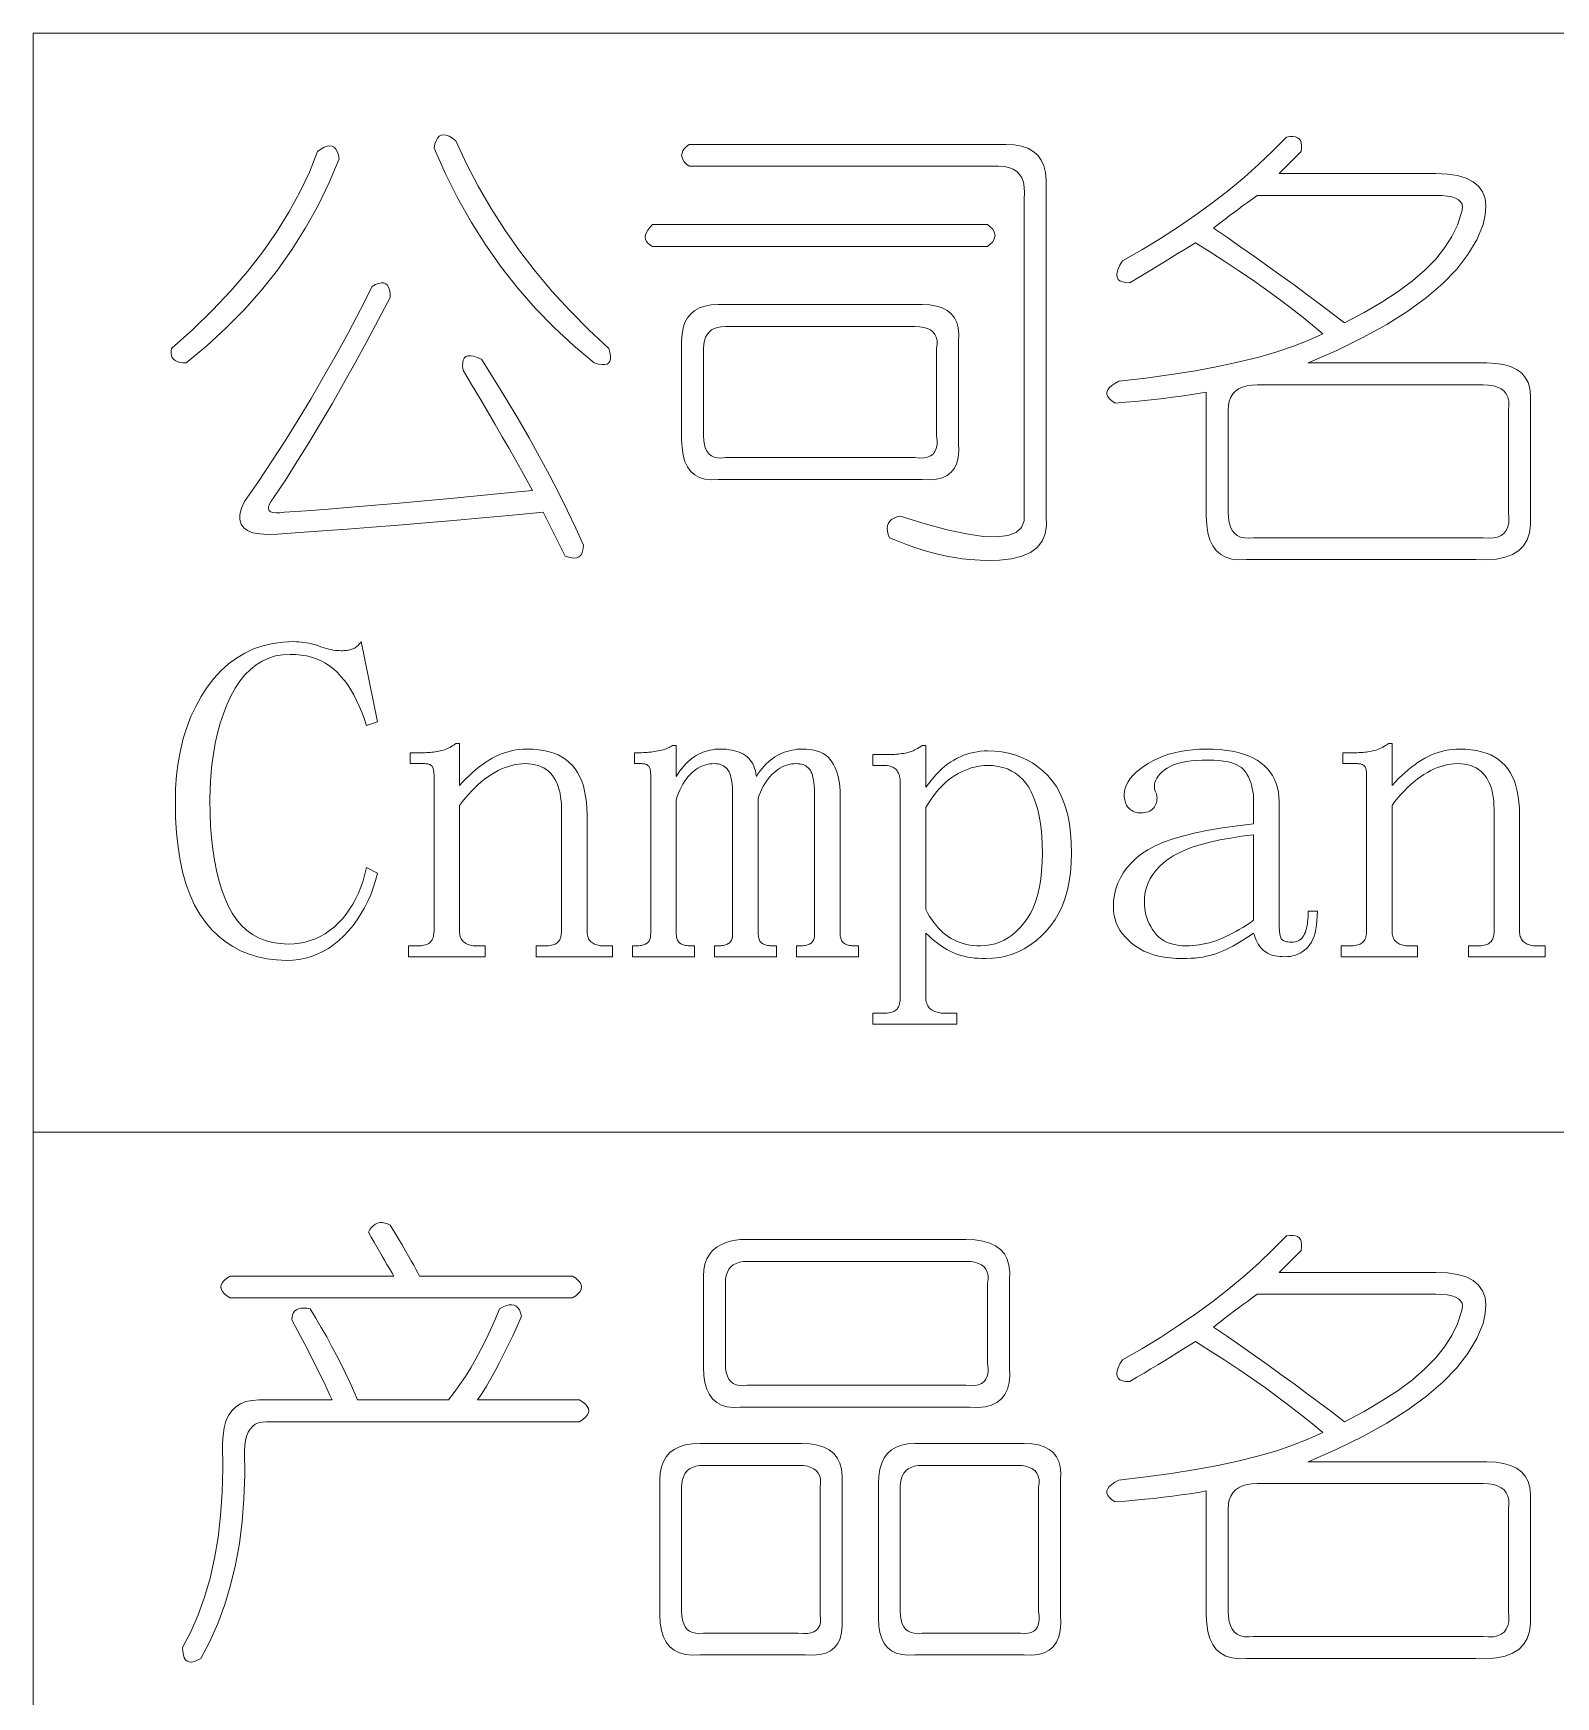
# Model space of a CAD drawing. Extents: x 1 to 297, y 1 to 210.
# Drawn here: x 196.87 to 208.81, y 15.84 to 28.88 of the extents above; entities that cross this region are included whole.
import ezdxf

# ---------------------------------------------------------------- set-up
doc = ezdxf.new("R2010")
doc.units = 0

msp = doc.modelspace()

# ---------------------------------------------------------------- linework, layer by layer
at = {"color": 7, "lineweight": 13}
for p, q in [((196.872, 28.882), (295.987, 28.882)), ((196.872, 28.882), (196.872, 2.515)), ((196.872, 20.264), (295.987, 20.264))]:
    msp.add_line(p, q, dxfattribs=at)
for points in [[(200.186, 28.039), (200.27, 27.858), (200.362, 27.682), (200.462, 27.509), (200.57, 27.34), (200.686, 27.175), (200.81, 27.014), (200.942, 26.857), (201.082, 26.704), (201.23, 26.556), (201.386, 26.411), (201.395, 26.379), (201.4, 26.351), (201.4, 26.328), (201.395, 26.31), (201.386, 26.296), (201.372, 26.287), (201.354, 26.283), (201.331, 26.283), (201.304, 26.287), (201.272, 26.296), (201.11, 26.432), (200.956, 26.574), (200.811, 26.724), (200.673, 26.882), (200.543, 27.046), (200.421, 27.219), (200.308, 27.398), (200.202, 27.586), (200.104, 27.78), (200.015, 27.982), (200.021, 28.014), (200.031, 28.039), (200.042, 28.059), (200.056, 28.074), (200.072, 28.082), (200.09, 28.085), (200.111, 28.082), (200.133, 28.074), (200.159, 28.059)], [(206.7, 28.068), (206.727, 28.072), (206.751, 28.072), (206.771, 28.07), (206.787, 28.063), (206.8, 28.054), (206.81, 28.04), (206.816, 28.024), (206.819, 28.004), (206.819, 27.98), (206.815, 27.954), (206.643, 27.782), (207.872, 27.782), (207.963, 27.778), (208.042, 27.766), (208.109, 27.746), (208.164, 27.718), (208.207, 27.682), (208.239, 27.638), (208.258, 27.586), (208.265, 27.526), (208.26, 27.458), (208.243, 27.382), (208.193, 27.263), (208.124, 27.147), (208.036, 27.032), (207.928, 26.92), (207.8, 26.811), (207.653, 26.703), (207.487, 26.598), (207.301, 26.495), (207.096, 26.395), (206.872, 26.296), (208.272, 26.296), (208.342, 26.293), (208.404, 26.284), (208.459, 26.268), (208.505, 26.246), (208.543, 26.218), (208.573, 26.183), (208.596, 26.142), (208.61, 26.095), (208.616, 26.042), (208.615, 25.982), (208.615, 25.096), (208.615, 25.026), (208.607, 24.964), (208.588, 24.91), (208.56, 24.863), (208.522, 24.825), (208.474, 24.795), (208.417, 24.772), (208.349, 24.758), (208.273, 24.752), (208.186, 24.754), (206.386, 24.754), (206.326, 24.752), (206.273, 24.758), (206.226, 24.772), (206.185, 24.795), (206.15, 24.825), (206.122, 24.863), (206.1, 24.91), (206.084, 24.964), (206.075, 25.026), (206.072, 25.096), (206.072, 26.068), (206.008, 26.057), (205.943, 26.046), (205.875, 26.036), (205.807, 26.027), (205.736, 26.018), (205.664, 26.01), (205.59, 26.002), (205.514, 25.995), (205.437, 25.988), (205.357, 25.982), (205.332, 25.999), (205.313, 26.016), (205.3, 26.034), (205.293, 26.051), (205.293, 26.068), (205.299, 26.085), (205.311, 26.102), (205.33, 26.119), (205.355, 26.136), (205.386, 26.154), (205.597, 26.178), (205.797, 26.205), (205.986, 26.235), (206.163, 26.268), (206.329, 26.304), (206.483, 26.342), (206.626, 26.384), (206.757, 26.428), (206.877, 26.475), (206.986, 26.525), (206.904, 26.594), (206.818, 26.663), (206.728, 26.733), (206.634, 26.804), (206.536, 26.875), (206.434, 26.947), (206.328, 27.019), (206.218, 27.092), (206.104, 27.165), (205.986, 27.239), (205.94, 27.21), (205.892, 27.181), (205.844, 27.151), (205.794, 27.12), (205.743, 27.089), (205.691, 27.058), (205.638, 27.025), (205.584, 26.992), (205.528, 26.959), (205.472, 26.925), (205.44, 26.927), (205.415, 26.932), (205.395, 26.94), (205.38, 26.952), (205.372, 26.968), (205.369, 26.987), (205.372, 27.009), (205.38, 27.035), (205.395, 27.064), (205.415, 27.096), (205.566, 27.183), (205.713, 27.272), (205.854, 27.364), (205.991, 27.458), (206.122, 27.554), (206.248, 27.652), (206.369, 27.752), (206.484, 27.855), (206.595, 27.96)], [(199.272, 27.896), (199.193, 27.711), (199.105, 27.531), (199.008, 27.356), (198.901, 27.188), (198.786, 27.025), (198.661, 26.868), (198.528, 26.716), (198.385, 26.571), (198.233, 26.431), (198.072, 26.296), (198.045, 26.298), (198.021, 26.301), (198.001, 26.307), (197.985, 26.315), (197.972, 26.325), (197.962, 26.338), (197.956, 26.352), (197.953, 26.37), (197.953, 26.389), (197.957, 26.411), (198.123, 26.56), (198.277, 26.71), (198.42, 26.862), (198.552, 27.014), (198.672, 27.168), (198.78, 27.323), (198.877, 27.479), (198.963, 27.636), (199.037, 27.794), (199.1, 27.954), (199.128, 27.974), (199.153, 27.988), (199.176, 27.996), (199.196, 27.999), (199.215, 27.996), (199.231, 27.988), (199.244, 27.974), (199.256, 27.954), (199.265, 27.928)], [(202.015, 28.011), (204.5, 28.011), (204.565, 28.007), (204.623, 27.997), (204.673, 27.98), (204.715, 27.956), (204.75, 27.925), (204.778, 27.887), (204.798, 27.843), (204.811, 27.791), (204.817, 27.733), (204.815, 27.668), (204.815, 25.096), (204.819, 25.021), (204.809, 24.955), (204.785, 24.898), (204.746, 24.85), (204.693, 24.811), (204.626, 24.781), (204.545, 24.76), (204.449, 24.749), (204.339, 24.747), (204.215, 24.754), (204.157, 24.76), (204.098, 24.77), (204.038, 24.781), (203.977, 24.795), (203.915, 24.811), (203.851, 24.829), (203.787, 24.85), (203.721, 24.872), (203.654, 24.898), (203.586, 24.925), (203.577, 24.952), (203.571, 24.978), (203.57, 25), (203.572, 25.021), (203.579, 25.039), (203.589, 25.055), (203.604, 25.069), (203.623, 25.08), (203.645, 25.09), (203.672, 25.096), (203.867, 25.035), (204.04, 24.988), (204.191, 24.955), (204.321, 24.936), (204.429, 24.932), (204.515, 24.942), (204.58, 24.966), (204.623, 25.005), (204.644, 25.058), (204.643, 25.125), (204.643, 27.582), (204.646, 27.631), (204.644, 27.675), (204.637, 27.713), (204.625, 27.747), (204.607, 27.775), (204.585, 27.798), (204.557, 27.816), (204.524, 27.829), (204.486, 27.837), (204.443, 27.839), (202.015, 27.839), (201.994, 27.856), (201.978, 27.874), (201.967, 27.891), (201.96, 27.908), (201.957, 27.925), (201.96, 27.942), (201.967, 27.959), (201.978, 27.976), (201.994, 27.994)], [(207.872, 27.611), (206.472, 27.611), (206.432, 27.582), (206.394, 27.555), (206.357, 27.528), (206.321, 27.501), (206.286, 27.475), (206.252, 27.45), (206.22, 27.425), (206.188, 27.4), (206.158, 27.377), (206.129, 27.354), (206.237, 27.279), (206.344, 27.205), (206.449, 27.131), (206.554, 27.056), (206.657, 26.982), (206.76, 26.908), (206.861, 26.834), (206.961, 26.759), (207.06, 26.685), (207.157, 26.611), (207.311, 26.691), (207.45, 26.773), (207.576, 26.856), (207.688, 26.94), (207.786, 27.025), (207.871, 27.111), (207.941, 27.199), (207.999, 27.287), (208.042, 27.377), (208.072, 27.468), (208.08, 27.495), (208.082, 27.519), (208.078, 27.541), (208.067, 27.559), (208.05, 27.575), (208.027, 27.588), (207.998, 27.598), (207.962, 27.605), (207.92, 27.609)], [(201.729, 27.382), (204.357, 27.382), (204.378, 27.365), (204.394, 27.348), (204.405, 27.331), (204.412, 27.314), (204.415, 27.296), (204.412, 27.279), (204.405, 27.262), (204.394, 27.245), (204.378, 27.228), (204.357, 27.211), (201.729, 27.211), (201.708, 27.223), (201.692, 27.236), (201.681, 27.25), (201.674, 27.266), (201.672, 27.282), (201.674, 27.3), (201.681, 27.319), (201.692, 27.339), (201.708, 27.36)], [(199.672, 26.811), (199.58, 26.636), (199.489, 26.464), (199.397, 26.297), (199.306, 26.134), (199.215, 25.975), (199.123, 25.82), (199.032, 25.669), (198.94, 25.522), (198.849, 25.378), (198.757, 25.239), (198.738, 25.212), (198.724, 25.189), (198.717, 25.169), (198.716, 25.152), (198.722, 25.139), (198.733, 25.13), (198.751, 25.123), (198.776, 25.12), (198.806, 25.121), (198.843, 25.125), (199.012, 25.137), (199.186, 25.15), (199.366, 25.164), (199.552, 25.18), (199.743, 25.196), (199.94, 25.214), (200.143, 25.233), (200.352, 25.253), (200.566, 25.274), (200.786, 25.296), (200.745, 25.373), (200.7, 25.453), (200.653, 25.537), (200.603, 25.626), (200.55, 25.718), (200.495, 25.814), (200.436, 25.914), (200.375, 26.019), (200.31, 26.127), (200.243, 26.239), (200.239, 26.271), (200.24, 26.298), (200.244, 26.319), (200.252, 26.335), (200.265, 26.346), (200.281, 26.352), (200.301, 26.353), (200.325, 26.349), (200.354, 26.34), (200.386, 26.325), (200.487, 26.166), (200.583, 26.011), (200.674, 25.858), (200.761, 25.708), (200.843, 25.561), (200.921, 25.416), (200.994, 25.275), (201.063, 25.136), (201.127, 25.001), (201.186, 24.868), (201.185, 24.841), (201.18, 24.819), (201.173, 24.8), (201.163, 24.786), (201.15, 24.775), (201.135, 24.768), (201.116, 24.766), (201.095, 24.767), (201.07, 24.773), (201.043, 24.782), (200.872, 25.125), (200.63, 25.103), (200.395, 25.082), (200.168, 25.062), (199.948, 25.043), (199.736, 25.025), (199.531, 25.008), (199.334, 24.993), (199.144, 24.979), (198.961, 24.966), (198.786, 24.954), (198.711, 24.951), (198.648, 24.955), (198.595, 24.965), (198.553, 24.981), (198.522, 25.004), (198.501, 25.032), (198.492, 25.068), (198.493, 25.109), (198.506, 25.157), (198.529, 25.211), (198.637, 25.366), (198.743, 25.525), (198.847, 25.686), (198.949, 25.851), (199.05, 26.018), (199.149, 26.188), (199.247, 26.361), (199.343, 26.536), (199.437, 26.715), (199.529, 26.896), (199.556, 26.911), (199.58, 26.92), (199.602, 26.925), (199.62, 26.924), (199.636, 26.918), (199.649, 26.907), (199.659, 26.89), (199.666, 26.869), (199.67, 26.842)], [(202.243, 26.754), (203.843, 26.754), (203.903, 26.751), (203.955, 26.742), (204.001, 26.728), (204.04, 26.708), (204.072, 26.682), (204.097, 26.651), (204.115, 26.614), (204.127, 26.571), (204.131, 26.522), (204.129, 26.468), (204.129, 25.668), (204.131, 25.608), (204.127, 25.556), (204.115, 25.51), (204.097, 25.471), (204.072, 25.439), (204.04, 25.414), (204.001, 25.396), (203.955, 25.384), (203.903, 25.38), (203.843, 25.382), (202.243, 25.382), (202.189, 25.38), (202.14, 25.386), (202.097, 25.398), (202.06, 25.419), (202.029, 25.446), (202.003, 25.482), (201.983, 25.524), (201.969, 25.574), (201.96, 25.632), (201.957, 25.696), (201.957, 26.468), (201.96, 26.522), (201.969, 26.571), (201.983, 26.614), (202.003, 26.651), (202.029, 26.682), (202.06, 26.708), (202.097, 26.728), (202.14, 26.742), (202.189, 26.751)], [(203.786, 26.582), (202.3, 26.582), (202.268, 26.58), (202.239, 26.575), (202.213, 26.567), (202.191, 26.555), (202.172, 26.539), (202.156, 26.52), (202.144, 26.498), (202.136, 26.472), (202.131, 26.443), (202.129, 26.411), (202.129, 25.725), (202.131, 25.687), (202.136, 25.654), (202.144, 25.626), (202.156, 25.602), (202.172, 25.582), (202.191, 25.567), (202.213, 25.557), (202.239, 25.551), (202.268, 25.55), (202.3, 25.554), (203.786, 25.554), (203.824, 25.55), (203.857, 25.551), (203.885, 25.557), (203.909, 25.567), (203.929, 25.582), (203.944, 25.602), (203.954, 25.626), (203.96, 25.654), (203.961, 25.687), (203.957, 25.725), (203.957, 26.411), (203.961, 26.443), (203.96, 26.472), (203.954, 26.498), (203.944, 26.52), (203.929, 26.539), (203.909, 26.555), (203.885, 26.567), (203.857, 26.575), (203.824, 26.58)], [(208.243, 26.125), (206.472, 26.125), (206.428, 26.123), (206.389, 26.117), (206.355, 26.107), (206.325, 26.093), (206.3, 26.075), (206.28, 26.053), (206.264, 26.027), (206.252, 25.997), (206.245, 25.963), (206.243, 25.925), (206.243, 25.125), (206.245, 25.082), (206.251, 25.044), (206.261, 25.011), (206.275, 24.983), (206.293, 24.961), (206.315, 24.943), (206.341, 24.931), (206.371, 24.924), (206.405, 24.922), (206.443, 24.925), (208.243, 24.925), (208.286, 24.922), (208.324, 24.924), (208.357, 24.931), (208.385, 24.943), (208.407, 24.961), (208.425, 24.983), (208.437, 25.011), (208.444, 25.044), (208.446, 25.082), (208.443, 25.125), (208.443, 25.925), (208.446, 25.963), (208.444, 25.997), (208.437, 26.027), (208.425, 26.053), (208.407, 26.075), (208.385, 26.093), (208.357, 26.107), (208.324, 26.117), (208.286, 26.123)], [(198.857, 21.611), (198.779, 21.614), (198.704, 21.623), (198.632, 21.638), (198.564, 21.659), (198.498, 21.686), (198.437, 21.719), (198.378, 21.758), (198.323, 21.803), (198.27, 21.854), (198.222, 21.911), (198.177, 21.974), (198.137, 22.044), (198.101, 22.122), (198.071, 22.206), (198.045, 22.296), (198.024, 22.394), (198.007, 22.499), (197.995, 22.61), (197.988, 22.728), (197.986, 22.854), (197.988, 22.96), (197.996, 23.063), (198.008, 23.163), (198.026, 23.258), (198.048, 23.35), (198.076, 23.438), (198.108, 23.523), (198.146, 23.603), (198.188, 23.68), (198.236, 23.754), (198.288, 23.821), (198.343, 23.882), (198.402, 23.936), (198.465, 23.982), (198.531, 24.021), (198.6, 24.054), (198.673, 24.079), (198.75, 24.096), (198.831, 24.107), (198.915, 24.111), (198.935, 24.11), (198.955, 24.109), (198.975, 24.107), (198.995, 24.105), (199.015, 24.102), (199.035, 24.098), (199.055, 24.093), (199.075, 24.088), (199.095, 24.082), (199.115, 24.075), (199.134, 24.068), (199.153, 24.062), (199.172, 24.057), (199.19, 24.052), (199.207, 24.048), (199.224, 24.045), (199.241, 24.042), (199.256, 24.041), (199.271, 24.04), (199.286, 24.039), (199.297, 24.039), (199.308, 24.04), (199.318, 24.041), (199.328, 24.042), (199.338, 24.043), (199.347, 24.044), (199.355, 24.046), (199.364, 24.048), (199.371, 24.051), (199.379, 24.054), (199.386, 24.057), (199.393, 24.06), (199.4, 24.065), (199.406, 24.07), (199.413, 24.075), (199.419, 24.081), (199.425, 24.088), (199.431, 24.095), (199.437, 24.102), (199.443, 24.111), (199.572, 23.482), (199.486, 23.454), (199.468, 23.507), (199.449, 23.557), (199.429, 23.605), (199.408, 23.65), (199.386, 23.693), (199.363, 23.733), (199.338, 23.771), (199.312, 23.806), (199.285, 23.838), (199.257, 23.868), (199.228, 23.895), (199.197, 23.919), (199.164, 23.941), (199.129, 23.959), (199.093, 23.975), (199.055, 23.988), (199.015, 23.998), (198.974, 24.005), (198.931, 24.009), (198.886, 24.011), (198.827, 24.007), (198.771, 23.998), (198.718, 23.981), (198.668, 23.958), (198.62, 23.929), (198.575, 23.892), (198.532, 23.85), (198.493, 23.8), (198.456, 23.745), (198.422, 23.682), (198.39, 23.615), (198.363, 23.544), (198.338, 23.471), (198.317, 23.394), (198.298, 23.314), (198.284, 23.231), (198.272, 23.145), (198.264, 23.056), (198.259, 22.963), (198.257, 22.868), (198.259, 22.764), (198.263, 22.666), (198.27, 22.571), (198.28, 22.482), (198.293, 22.396), (198.309, 22.316), (198.327, 22.24), (198.349, 22.168), (198.373, 22.102), (198.4, 22.039), (198.431, 21.982), (198.465, 21.931), (198.503, 21.886), (198.544, 21.847), (198.59, 21.814), (198.639, 21.787), (198.691, 21.766), (198.748, 21.751), (198.808, 21.742), (198.872, 21.739), (198.917, 21.741), (198.961, 21.746), (199.003, 21.754), (199.044, 21.766), (199.084, 21.78), (199.123, 21.798), (199.16, 21.82), (199.196, 21.844), (199.231, 21.872), (199.265, 21.904), (199.296, 21.937), (199.326, 21.974), (199.353, 22.012), (199.379, 22.052), (199.402, 22.095), (199.423, 22.139), (199.442, 22.186), (199.459, 22.235), (199.473, 22.286), (199.486, 22.339), (199.572, 22.296), (199.556, 22.237), (199.538, 22.181), (199.518, 22.126), (199.495, 22.074), (199.47, 22.023), (199.442, 21.975), (199.412, 21.929), (199.38, 21.885), (199.345, 21.843), (199.307, 21.804), (199.268, 21.767), (199.228, 21.734), (199.186, 21.705), (199.143, 21.68), (199.098, 21.659), (199.053, 21.642), (199.006, 21.628), (198.958, 21.618), (198.908, 21.613)], [(199.815, 21.639), (199.815, 21.725), (199.886, 21.725), (199.9, 21.725), (199.913, 21.726), (199.925, 21.728), (199.936, 21.73), (199.947, 21.732), (199.956, 21.735), (199.965, 21.739), (199.973, 21.743), (199.98, 21.748), (199.986, 21.754), (199.991, 21.76), (199.996, 21.766), (200.001, 21.773), (200.004, 21.781), (200.007, 21.789), (200.01, 21.798), (200.012, 21.808), (200.013, 21.818), (200.014, 21.828), (200.015, 21.839), (200.015, 23.068), (200.014, 23.076), (200.014, 23.084), (200.013, 23.092), (200.012, 23.099), (200.011, 23.105), (200.009, 23.112), (200.008, 23.117), (200.005, 23.123), (200.003, 23.128), (200, 23.132), (199.997, 23.136), (199.993, 23.14), (199.989, 23.143), (199.984, 23.146), (199.979, 23.148), (199.973, 23.15), (199.966, 23.152), (199.959, 23.153), (199.951, 23.153), (199.943, 23.154), (199.829, 23.154), (199.829, 23.239), (199.929, 23.239), (199.943, 23.239), (199.957, 23.24), (199.971, 23.241), (199.985, 23.242), (199.998, 23.243), (200.012, 23.244), (200.025, 23.246), (200.039, 23.248), (200.052, 23.251), (200.065, 23.254), (200.077, 23.257), (200.09, 23.26), (200.102, 23.265), (200.115, 23.27), (200.127, 23.275), (200.139, 23.281), (200.151, 23.288), (200.163, 23.295), (200.174, 23.302), (200.186, 23.311), (200.215, 23.311), (200.215, 22.982), (200.24, 23.01), (200.266, 23.036), (200.292, 23.061), (200.317, 23.085), (200.343, 23.107), (200.369, 23.128), (200.395, 23.147), (200.42, 23.165), (200.446, 23.181), (200.472, 23.196), (200.498, 23.21), (200.524, 23.222), (200.55, 23.233), (200.577, 23.242), (200.604, 23.25), (200.631, 23.256), (200.659, 23.261), (200.687, 23.265), (200.715, 23.267), (200.743, 23.268), (200.79, 23.267), (200.835, 23.263), (200.877, 23.256), (200.917, 23.247), (200.954, 23.236), (200.988, 23.222), (201.02, 23.205), (201.049, 23.186), (201.076, 23.164), (201.1, 23.139), (201.122, 23.112), (201.141, 23.083), (201.159, 23.051), (201.173, 23.016), (201.186, 22.979), (201.196, 22.939), (201.204, 22.896), (201.21, 22.851), (201.213, 22.804), (201.215, 22.754), (201.215, 21.839), (201.215, 21.828), (201.216, 21.818), (201.218, 21.808), (201.22, 21.798), (201.223, 21.789), (201.227, 21.781), (201.232, 21.773), (201.237, 21.766), (201.243, 21.76), (201.25, 21.754), (201.258, 21.748), (201.265, 21.743), (201.274, 21.739), (201.282, 21.735), (201.291, 21.732), (201.301, 21.73), (201.311, 21.728), (201.321, 21.726), (201.332, 21.725), (201.343, 21.725), (201.415, 21.725), (201.415, 21.639), (200.815, 21.639), (200.815, 21.725), (200.886, 21.725), (200.9, 21.725), (200.913, 21.726), (200.925, 21.728), (200.936, 21.73), (200.947, 21.732), (200.956, 21.735), (200.965, 21.739), (200.973, 21.743), (200.98, 21.748), (200.986, 21.754), (200.991, 21.76), (200.996, 21.766), (201.001, 21.773), (201.004, 21.781), (201.007, 21.789), (201.01, 21.798), (201.012, 21.808), (201.013, 21.818), (201.014, 21.828), (201.015, 21.839), (201.015, 22.796), (201.014, 22.83), (201.012, 22.862), (201.008, 22.892), (201.003, 22.921), (200.997, 22.948), (200.989, 22.974), (200.98, 22.998), (200.969, 23.02), (200.957, 23.041), (200.943, 23.061), (200.928, 23.078), (200.912, 23.094), (200.894, 23.108), (200.875, 23.12), (200.854, 23.13), (200.832, 23.139), (200.808, 23.145), (200.783, 23.15), (200.757, 23.153), (200.729, 23.154), (200.703, 23.153), (200.677, 23.15), (200.651, 23.146), (200.625, 23.14), (200.598, 23.132), (200.572, 23.123), (200.545, 23.112), (200.519, 23.099), (200.492, 23.084), (200.465, 23.068), (200.438, 23.05), (200.411, 23.031), (200.385, 23.01), (200.359, 22.988), (200.334, 22.964), (200.309, 22.939), (200.285, 22.913), (200.261, 22.885), (200.238, 22.856), (200.215, 22.825), (200.215, 21.839), (200.215, 21.828), (200.216, 21.818), (200.218, 21.808), (200.22, 21.798), (200.223, 21.789), (200.227, 21.781), (200.232, 21.773), (200.237, 21.766), (200.243, 21.76), (200.25, 21.754), (200.258, 21.748), (200.265, 21.743), (200.274, 21.739), (200.282, 21.735), (200.291, 21.732), (200.301, 21.73), (200.311, 21.728), (200.321, 21.726), (200.332, 21.725), (200.343, 21.725), (200.415, 21.725), (200.415, 21.639)], [(201.629, 23.239), (201.643, 23.239), (201.657, 23.24), (201.672, 23.241), (201.686, 23.242), (201.7, 23.243), (201.715, 23.244), (201.729, 23.246), (201.743, 23.248), (201.757, 23.251), (201.772, 23.254), (201.786, 23.257), (201.799, 23.26), (201.812, 23.263), (201.824, 23.267), (201.836, 23.271), (201.847, 23.276), (201.858, 23.281), (201.868, 23.286), (201.877, 23.291), (201.886, 23.296), (201.915, 23.296), (201.915, 23.054), (201.929, 23.076), (201.944, 23.097), (201.959, 23.116), (201.974, 23.135), (201.99, 23.152), (202.005, 23.168), (202.022, 23.182), (202.038, 23.195), (202.055, 23.207), (202.072, 23.218), (202.089, 23.227), (202.107, 23.236), (202.124, 23.243), (202.143, 23.25), (202.161, 23.255), (202.18, 23.26), (202.199, 23.263), (202.218, 23.266), (202.238, 23.267), (202.257, 23.268), (202.283, 23.267), (202.307, 23.266), (202.329, 23.263), (202.351, 23.26), (202.372, 23.255), (202.391, 23.25), (202.409, 23.243), (202.427, 23.236), (202.443, 23.227), (202.457, 23.218), (202.471, 23.207), (202.484, 23.195), (202.495, 23.182), (202.505, 23.168), (202.515, 23.152), (202.523, 23.135), (202.529, 23.116), (202.535, 23.097), (202.54, 23.076), (202.543, 23.054), (202.558, 23.076), (202.573, 23.097), (202.588, 23.116), (202.604, 23.135), (202.62, 23.152), (202.637, 23.168), (202.654, 23.182), (202.671, 23.195), (202.689, 23.207), (202.707, 23.218), (202.726, 23.227), (202.745, 23.236), (202.764, 23.243), (202.783, 23.25), (202.802, 23.255), (202.821, 23.26), (202.841, 23.263), (202.861, 23.266), (202.88, 23.267), (202.9, 23.268), (202.933, 23.267), (202.965, 23.264), (202.993, 23.259), (203.02, 23.252), (203.045, 23.243), (203.067, 23.232), (203.088, 23.219), (203.106, 23.204), (203.122, 23.187), (203.136, 23.168), (203.148, 23.147), (203.159, 23.126), (203.169, 23.103), (203.177, 23.079), (203.184, 23.054), (203.19, 23.027), (203.194, 23), (203.198, 22.971), (203.2, 22.942), (203.2, 22.911), (203.2, 21.825), (203.201, 21.814), (203.201, 21.804), (203.203, 21.794), (203.205, 21.785), (203.207, 21.777), (203.211, 21.769), (203.214, 21.762), (203.219, 21.756), (203.223, 21.751), (203.229, 21.746), (203.235, 21.742), (203.241, 21.739), (203.249, 21.735), (203.256, 21.733), (203.265, 21.73), (203.273, 21.728), (203.283, 21.727), (203.293, 21.726), (203.303, 21.725), (203.315, 21.725), (203.343, 21.725), (203.343, 21.639), (202.857, 21.639), (202.857, 21.725), (202.886, 21.725), (202.897, 21.725), (202.908, 21.726), (202.918, 21.727), (202.927, 21.728), (202.936, 21.73), (202.944, 21.733), (202.952, 21.735), (202.959, 21.739), (202.966, 21.742), (202.972, 21.746), (202.977, 21.751), (202.982, 21.756), (202.986, 21.762), (202.99, 21.769), (202.993, 21.777), (202.996, 21.785), (202.998, 21.794), (202.999, 21.804), (203, 21.814), (203, 21.825), (203, 22.896), (203, 22.927), (202.999, 22.955), (202.997, 22.981), (202.995, 23.005), (202.991, 23.027), (202.987, 23.046), (202.983, 23.064), (202.977, 23.079), (202.971, 23.092), (202.965, 23.104), (202.957, 23.113), (202.949, 23.122), (202.94, 23.129), (202.93, 23.136), (202.92, 23.141), (202.909, 23.146), (202.897, 23.149), (202.885, 23.152), (202.871, 23.153), (202.857, 23.154), (202.838, 23.153), (202.818, 23.151), (202.799, 23.147), (202.781, 23.142), (202.763, 23.136), (202.745, 23.128), (202.728, 23.119), (202.711, 23.108), (202.695, 23.096), (202.679, 23.082), (202.663, 23.067), (202.649, 23.051), (202.635, 23.034), (202.622, 23.016), (202.609, 22.996), (202.597, 22.976), (202.586, 22.954), (202.576, 22.931), (202.566, 22.907), (202.557, 22.882), (202.557, 21.825), (202.558, 21.814), (202.559, 21.804), (202.56, 21.794), (202.562, 21.785), (202.565, 21.777), (202.568, 21.769), (202.571, 21.762), (202.576, 21.756), (202.581, 21.751), (202.586, 21.746), (202.592, 21.742), (202.599, 21.739), (202.606, 21.735), (202.613, 21.733), (202.622, 21.73), (202.631, 21.728), (202.64, 21.727), (202.65, 21.726), (202.661, 21.725), (202.672, 21.725), (202.7, 21.725), (202.7, 21.639), (202.215, 21.639), (202.215, 21.725), (202.243, 21.725), (202.254, 21.725), (202.265, 21.726), (202.275, 21.727), (202.284, 21.728), (202.293, 21.73), (202.301, 21.733), (202.309, 21.735), (202.316, 21.739), (202.323, 21.742), (202.329, 21.746), (202.334, 21.751), (202.339, 21.756), (202.343, 21.762), (202.347, 21.769), (202.35, 21.777), (202.353, 21.785), (202.355, 21.794), (202.356, 21.804), (202.357, 21.814), (202.357, 21.825), (202.357, 22.896), (202.357, 22.921), (202.356, 22.945), (202.355, 22.968), (202.353, 22.989), (202.35, 23.009), (202.347, 23.028), (202.343, 23.045), (202.339, 23.061), (202.334, 23.076), (202.329, 23.089), (202.323, 23.101), (202.315, 23.112), (202.307, 23.122), (202.297, 23.13), (202.286, 23.137), (202.274, 23.143), (202.261, 23.148), (202.247, 23.151), (202.231, 23.153), (202.215, 23.154), (202.195, 23.153), (202.175, 23.151), (202.156, 23.147), (202.138, 23.142), (202.12, 23.136), (202.102, 23.128), (202.085, 23.119), (202.068, 23.108), (202.052, 23.096), (202.036, 23.082), (202.021, 23.067), (202.006, 23.051), (201.992, 23.033), (201.979, 23.014), (201.966, 22.993), (201.955, 22.971), (201.943, 22.947), (201.933, 22.922), (201.923, 22.896), (201.915, 22.868), (201.915, 21.825), (201.915, 21.814), (201.916, 21.804), (201.917, 21.794), (201.919, 21.785), (201.922, 21.777), (201.925, 21.769), (201.929, 21.762), (201.933, 21.756), (201.938, 21.751), (201.943, 21.746), (201.949, 21.742), (201.956, 21.739), (201.963, 21.735), (201.971, 21.733), (201.979, 21.73), (201.988, 21.728), (201.997, 21.727), (202.007, 21.726), (202.018, 21.725), (202.029, 21.725), (202.057, 21.725), (202.057, 21.639), (201.572, 21.639), (201.572, 21.725), (201.6, 21.725), (201.611, 21.725), (201.622, 21.726), (201.632, 21.727), (201.641, 21.728), (201.65, 21.73), (201.659, 21.733), (201.666, 21.735), (201.673, 21.739), (201.68, 21.742), (201.686, 21.746), (201.691, 21.751), (201.696, 21.756), (201.701, 21.762), (201.704, 21.769), (201.707, 21.777), (201.71, 21.785), (201.712, 21.794), (201.713, 21.804), (201.714, 21.814), (201.715, 21.825), (201.715, 23.068), (201.714, 23.076), (201.714, 23.084), (201.713, 23.092), (201.712, 23.099), (201.711, 23.105), (201.709, 23.112), (201.708, 23.117), (201.705, 23.123), (201.703, 23.128), (201.7, 23.132), (201.697, 23.136), (201.693, 23.14), (201.689, 23.143), (201.684, 23.146), (201.679, 23.148), (201.673, 23.15), (201.666, 23.152), (201.659, 23.153), (201.651, 23.153), (201.643, 23.154), (201.586, 23.154), (201.586, 23.239)], [(204.015, 21.196), (204.115, 21.196), (204.115, 21.111), (203.457, 21.111), (203.457, 21.196), (203.543, 21.196), (203.557, 21.197), (203.57, 21.198), (203.582, 21.199), (203.593, 21.201), (203.604, 21.204), (203.613, 21.207), (203.622, 21.21), (203.63, 21.215), (203.637, 21.22), (203.643, 21.225), (203.649, 21.231), (203.653, 21.238), (203.658, 21.246), (203.661, 21.255), (203.665, 21.264), (203.667, 21.275), (203.669, 21.286), (203.671, 21.298), (203.671, 21.311), (203.672, 21.325), (203.672, 23.011), (203.671, 23.022), (203.671, 23.033), (203.669, 23.043), (203.667, 23.053), (203.665, 23.062), (203.661, 23.072), (203.658, 23.08), (203.653, 23.088), (203.649, 23.096), (203.643, 23.104), (203.637, 23.11), (203.63, 23.116), (203.622, 23.122), (203.613, 23.126), (203.604, 23.13), (203.593, 23.134), (203.582, 23.136), (203.57, 23.138), (203.557, 23.139), (203.543, 23.139), (203.457, 23.139), (203.457, 23.225), (203.586, 23.225), (203.6, 23.225), (203.614, 23.226), (203.628, 23.226), (203.642, 23.227), (203.656, 23.229), (203.669, 23.23), (203.682, 23.232), (203.696, 23.234), (203.709, 23.237), (203.722, 23.239), (203.734, 23.242), (203.747, 23.246), (203.76, 23.25), (203.772, 23.255), (203.784, 23.261), (203.796, 23.267), (203.808, 23.273), (203.82, 23.28), (203.832, 23.288), (203.843, 23.296), (203.872, 23.296), (203.872, 22.968), (203.892, 22.996), (203.913, 23.022), (203.934, 23.047), (203.955, 23.071), (203.977, 23.093), (203.999, 23.114), (204.022, 23.133), (204.045, 23.151), (204.069, 23.167), (204.093, 23.182), (204.118, 23.196), (204.143, 23.208), (204.168, 23.219), (204.194, 23.228), (204.22, 23.236), (204.247, 23.242), (204.274, 23.247), (204.301, 23.251), (204.329, 23.253), (204.357, 23.254), (204.414, 23.252), (204.468, 23.246), (204.52, 23.236), (204.57, 23.223), (204.618, 23.205), (204.664, 23.184), (204.708, 23.159), (204.751, 23.13), (204.791, 23.097), (204.829, 23.061), (204.864, 23.02), (204.896, 22.975), (204.924, 22.925), (204.948, 22.871), (204.968, 22.812), (204.985, 22.75), (204.998, 22.682), (205.007, 22.61), (205.013, 22.534), (205.015, 22.454), (205.013, 22.375), (205.007, 22.301), (204.997, 22.23), (204.983, 22.163), (204.965, 22.1), (204.943, 22.04), (204.917, 21.985), (204.887, 21.932), (204.853, 21.884), (204.815, 21.839), (204.774, 21.799), (204.732, 21.762), (204.688, 21.73), (204.643, 21.702), (204.597, 21.679), (204.549, 21.659), (204.5, 21.644), (204.449, 21.634), (204.397, 21.627), (204.343, 21.625), (204.312, 21.625), (204.282, 21.627), (204.253, 21.629), (204.225, 21.633), (204.198, 21.637), (204.173, 21.643), (204.148, 21.649), (204.124, 21.657), (204.101, 21.665), (204.079, 21.675), (204.057, 21.685), (204.036, 21.697), (204.015, 21.709), (203.994, 21.723), (203.973, 21.737), (203.953, 21.753), (203.932, 21.769), (203.912, 21.787), (203.892, 21.805), (203.872, 21.825), (203.872, 21.325), (203.872, 21.311), (203.873, 21.298), (203.876, 21.286), (203.879, 21.275), (203.882, 21.264), (203.887, 21.255), (203.893, 21.246), (203.899, 21.238), (203.906, 21.231), (203.915, 21.225), (203.923, 21.22), (203.932, 21.215), (203.942, 21.21), (203.951, 21.207), (203.961, 21.204), (203.971, 21.201), (203.982, 21.199), (203.992, 21.198), (204.003, 21.197)], [(205.886, 21.625), (205.836, 21.626), (205.788, 21.63), (205.742, 21.636), (205.699, 21.644), (205.657, 21.655), (205.619, 21.669), (205.582, 21.684), (205.548, 21.703), (205.516, 21.723), (205.486, 21.746), (205.459, 21.771), (205.435, 21.796), (205.413, 21.822), (205.395, 21.849), (205.379, 21.877), (205.366, 21.905), (205.356, 21.934), (205.349, 21.964), (205.345, 21.994), (205.343, 22.025), (205.345, 22.075), (205.352, 22.124), (205.363, 22.171), (205.379, 22.216), (205.398, 22.259), (205.423, 22.3), (205.452, 22.339), (205.485, 22.377), (205.522, 22.413), (205.565, 22.446), (205.613, 22.478), (205.671, 22.508), (205.737, 22.537), (205.811, 22.563), (205.895, 22.587), (205.987, 22.61), (206.088, 22.631), (206.198, 22.65), (206.316, 22.667), (206.443, 22.682), (206.443, 22.854), (206.442, 22.882), (206.441, 22.909), (206.437, 22.935), (206.433, 22.96), (206.427, 22.984), (206.42, 23.007), (206.412, 23.029), (206.402, 23.05), (206.391, 23.07), (206.379, 23.089), (206.364, 23.107), (206.347, 23.123), (206.325, 23.137), (206.301, 23.149), (206.273, 23.159), (206.243, 23.167), (206.208, 23.174), (206.171, 23.178), (206.13, 23.181), (206.086, 23.182), (206.039, 23.181), (205.995, 23.179), (205.953, 23.175), (205.915, 23.17), (205.879, 23.162), (205.846, 23.154), (205.816, 23.144), (205.789, 23.132), (205.765, 23.118), (205.743, 23.104), (205.724, 23.088), (205.708, 23.072), (205.695, 23.056), (205.684, 23.04), (205.675, 23.023), (205.669, 23.007), (205.666, 22.99), (205.665, 22.973), (205.667, 22.956), (205.672, 22.939), (205.677, 22.928), (205.681, 22.916), (205.684, 22.905), (205.685, 22.894), (205.686, 22.882), (205.685, 22.871), (205.684, 22.859), (205.681, 22.848), (205.677, 22.836), (205.672, 22.825), (205.665, 22.814), (205.658, 22.804), (205.649, 22.796), (205.64, 22.788), (205.629, 22.782), (205.617, 22.777), (205.604, 22.773), (205.589, 22.77), (205.574, 22.768), (205.557, 22.768), (205.546, 22.768), (205.535, 22.769), (205.525, 22.771), (205.515, 22.774), (205.506, 22.777), (205.497, 22.781), (205.488, 22.785), (205.48, 22.791), (205.472, 22.797), (205.465, 22.804), (205.458, 22.811), (205.452, 22.819), (205.446, 22.828), (205.442, 22.838), (205.438, 22.848), (205.435, 22.859), (205.432, 22.871), (205.43, 22.884), (205.429, 22.897), (205.429, 22.911), (205.431, 22.936), (205.436, 22.962), (205.446, 22.987), (205.459, 23.011), (205.475, 23.036), (205.496, 23.06), (205.52, 23.084), (205.548, 23.107), (205.579, 23.131), (205.615, 23.154), (205.653, 23.175), (205.692, 23.195), (205.734, 23.212), (205.777, 23.227), (205.822, 23.239), (205.868, 23.25), (205.917, 23.258), (205.967, 23.263), (206.018, 23.267), (206.072, 23.268), (206.127, 23.267), (206.18, 23.264), (206.23, 23.258), (206.277, 23.251), (206.322, 23.241), (206.363, 23.229), (206.402, 23.215), (206.437, 23.199), (206.47, 23.181), (206.5, 23.161), (206.527, 23.138), (206.552, 23.114), (206.573, 23.088), (206.592, 23.06), (206.607, 23.03), (206.62, 22.999), (206.63, 22.965), (206.637, 22.93), (206.642, 22.893), (206.643, 22.854), (206.643, 21.911), (206.643, 21.889), (206.644, 21.869), (206.645, 21.85), (206.647, 21.834), (206.648, 21.82), (206.651, 21.807), (206.654, 21.796), (206.657, 21.787), (206.66, 21.78), (206.665, 21.775), (206.669, 21.771), (206.675, 21.767), (206.681, 21.764), (206.687, 21.761), (206.695, 21.759), (206.703, 21.757), (206.712, 21.755), (206.722, 21.754), (206.732, 21.754), (206.743, 21.754), (206.757, 21.754), (206.77, 21.756), (206.782, 21.759), (206.793, 21.764), (206.804, 21.77), (206.813, 21.777), (206.822, 21.785), (206.83, 21.795), (206.837, 21.806), (206.843, 21.818), (206.849, 21.831), (206.853, 21.846), (206.858, 21.861), (206.861, 21.877), (206.865, 21.895), (206.867, 21.913), (206.869, 21.932), (206.871, 21.953), (206.871, 21.974), (206.872, 21.996), (206.943, 21.996), (206.942, 21.958), (206.94, 21.921), (206.937, 21.887), (206.932, 21.856), (206.925, 21.827), (206.917, 21.8), (206.908, 21.776), (206.897, 21.754), (206.885, 21.735), (206.872, 21.718), (206.857, 21.703), (206.841, 21.69), (206.825, 21.678), (206.808, 21.668), (206.79, 21.659), (206.771, 21.652), (206.751, 21.646), (206.73, 21.642), (206.708, 21.64), (206.686, 21.639), (206.666, 21.64), (206.648, 21.641), (206.63, 21.643), (206.613, 21.646), (206.597, 21.65), (206.581, 21.655), (206.567, 21.66), (206.553, 21.667), (206.541, 21.674), (206.529, 21.682), (206.518, 21.691), (206.507, 21.702), (206.497, 21.713), (206.488, 21.726), (206.479, 21.739), (206.471, 21.754), (206.463, 21.77), (206.456, 21.787), (206.449, 21.806), (206.443, 21.825), (206.415, 21.805), (206.387, 21.787), (206.359, 21.769), (206.332, 21.753), (206.306, 21.737), (206.279, 21.723), (206.254, 21.709), (206.228, 21.697), (206.203, 21.685), (206.179, 21.675), (206.154, 21.665), (206.128, 21.657), (206.101, 21.649), (206.074, 21.643), (206.045, 21.637), (206.015, 21.633), (205.984, 21.629), (205.953, 21.627), (205.92, 21.625)], [(207.129, 21.639), (207.129, 21.725), (207.2, 21.725), (207.214, 21.725), (207.227, 21.726), (207.239, 21.728), (207.251, 21.73), (207.261, 21.732), (207.271, 21.735), (207.279, 21.739), (207.287, 21.743), (207.294, 21.748), (207.3, 21.754), (207.306, 21.76), (207.311, 21.766), (207.315, 21.773), (207.319, 21.781), (207.322, 21.789), (207.324, 21.798), (207.326, 21.808), (207.328, 21.818), (207.329, 21.828), (207.329, 21.839), (207.329, 23.068), (207.329, 23.076), (207.328, 23.084), (207.328, 23.092), (207.327, 23.099), (207.325, 23.105), (207.324, 23.112), (207.322, 23.117), (207.32, 23.123), (207.317, 23.128), (207.315, 23.132), (207.311, 23.136), (207.308, 23.14), (207.303, 23.143), (207.299, 23.146), (207.293, 23.148), (207.287, 23.15), (207.281, 23.152), (207.273, 23.153), (207.266, 23.153), (207.257, 23.154), (207.143, 23.154), (207.143, 23.239), (207.243, 23.239), (207.257, 23.239), (207.271, 23.24), (207.285, 23.241), (207.299, 23.242), (207.313, 23.243), (207.326, 23.244), (207.34, 23.246), (207.353, 23.248), (207.366, 23.251), (207.379, 23.254), (207.392, 23.257), (207.404, 23.26), (207.417, 23.265), (207.429, 23.27), (207.441, 23.275), (207.453, 23.281), (207.465, 23.288), (207.477, 23.295), (207.489, 23.302), (207.5, 23.311), (207.529, 23.311), (207.529, 22.982), (207.555, 23.01), (207.58, 23.036), (207.606, 23.061), (207.632, 23.085), (207.657, 23.107), (207.683, 23.128), (207.709, 23.147), (207.735, 23.165), (207.76, 23.181), (207.786, 23.196), (207.812, 23.21), (207.838, 23.222), (207.864, 23.233), (207.891, 23.242), (207.918, 23.25), (207.945, 23.256), (207.973, 23.261), (208.001, 23.265), (208.029, 23.267), (208.057, 23.268), (208.105, 23.267), (208.149, 23.263), (208.192, 23.256), (208.231, 23.247), (208.268, 23.236), (208.303, 23.222), (208.334, 23.205), (208.364, 23.186), (208.39, 23.164), (208.415, 23.139), (208.436, 23.112), (208.456, 23.083), (208.473, 23.051), (208.488, 23.016), (208.5, 22.979), (208.511, 22.939), (208.519, 22.896), (208.524, 22.851), (208.528, 22.804), (208.529, 22.754), (208.529, 21.839), (208.529, 21.828), (208.53, 21.818), (208.532, 21.808), (208.535, 21.798), (208.538, 21.789), (208.542, 21.781), (208.546, 21.773), (208.552, 21.766), (208.558, 21.76), (208.565, 21.754), (208.572, 21.748), (208.58, 21.743), (208.588, 21.739), (208.597, 21.735), (208.606, 21.732), (208.615, 21.73), (208.625, 21.728), (208.635, 21.726), (208.646, 21.725), (208.657, 21.725), (208.729, 21.725), (208.729, 21.639), (208.129, 21.639), (208.129, 21.725), (208.2, 21.725), (208.214, 21.725), (208.227, 21.726), (208.239, 21.728), (208.251, 21.73), (208.261, 21.732), (208.271, 21.735), (208.279, 21.739), (208.287, 21.743), (208.294, 21.748), (208.3, 21.754), (208.306, 21.76), (208.311, 21.766), (208.315, 21.773), (208.319, 21.781), (208.322, 21.789), (208.324, 21.798), (208.326, 21.808), (208.328, 21.818), (208.329, 21.828), (208.329, 21.839), (208.329, 22.796), (208.328, 22.83), (208.326, 22.862), (208.322, 22.892), (208.317, 22.921), (208.311, 22.948), (208.303, 22.974), (208.294, 22.998), (208.283, 23.02), (208.271, 23.041), (208.257, 23.061), (208.242, 23.078), (208.226, 23.094), (208.208, 23.108), (208.189, 23.12), (208.168, 23.13), (208.146, 23.139), (208.122, 23.145), (208.097, 23.15), (208.071, 23.153), (208.043, 23.154), (208.017, 23.153), (207.991, 23.15), (207.965, 23.146), (207.939, 23.14), (207.913, 23.132), (207.886, 23.123), (207.86, 23.112), (207.833, 23.099), (207.806, 23.084), (207.779, 23.068), (207.752, 23.05), (207.725, 23.031), (207.699, 23.01), (207.674, 22.988), (207.648, 22.964), (207.624, 22.939), (207.599, 22.913), (207.575, 22.885), (207.552, 22.856), (207.529, 22.825), (207.529, 21.839), (207.529, 21.828), (207.53, 21.818), (207.532, 21.808), (207.535, 21.798), (207.538, 21.789), (207.542, 21.781), (207.546, 21.773), (207.552, 21.766), (207.558, 21.76), (207.565, 21.754), (207.572, 21.748), (207.58, 21.743), (207.588, 21.739), (207.597, 21.735), (207.606, 21.732), (207.615, 21.73), (207.625, 21.728), (207.635, 21.726), (207.646, 21.725), (207.657, 21.725), (207.729, 21.725), (207.729, 21.639)], [(203.872, 22.011), (203.886, 21.983), (203.902, 21.956), (203.918, 21.931), (203.935, 21.908), (203.952, 21.886), (203.97, 21.865), (203.989, 21.846), (204.009, 21.828), (204.029, 21.811), (204.05, 21.796), (204.072, 21.783), (204.095, 21.771), (204.118, 21.76), (204.142, 21.751), (204.166, 21.743), (204.192, 21.736), (204.218, 21.731), (204.245, 21.728), (204.272, 21.726), (204.3, 21.725), (204.34, 21.727), (204.378, 21.732), (204.415, 21.741), (204.451, 21.754), (204.486, 21.77), (204.52, 21.789), (204.552, 21.812), (204.584, 21.839), (204.614, 21.87), (204.643, 21.904), (204.67, 21.941), (204.695, 21.983), (204.716, 22.028), (204.735, 22.077), (204.75, 22.13), (204.763, 22.187), (204.773, 22.248), (204.78, 22.313), (204.785, 22.381), (204.786, 22.454), (204.785, 22.52), (204.782, 22.584), (204.776, 22.644), (204.769, 22.7), (204.759, 22.754), (204.747, 22.803), (204.733, 22.85), (204.717, 22.892), (204.699, 22.932), (204.679, 22.968), (204.656, 23), (204.632, 23.03), (204.605, 23.055), (204.576, 23.078), (204.545, 23.096), (204.512, 23.112), (204.476, 23.124), (204.439, 23.132), (204.399, 23.138), (204.357, 23.139), (204.332, 23.138), (204.306, 23.136), (204.28, 23.132), (204.255, 23.127), (204.229, 23.12), (204.203, 23.111), (204.177, 23.101), (204.152, 23.089), (204.126, 23.076), (204.1, 23.061), (204.075, 23.044), (204.05, 23.026), (204.026, 23.005), (204.002, 22.983), (203.979, 22.959), (203.956, 22.933), (203.934, 22.905), (203.913, 22.876), (203.892, 22.844), (203.872, 22.811)], [(205.586, 22.068), (205.587, 22.042), (205.589, 22.017), (205.593, 21.993), (205.599, 21.968), (205.606, 21.945), (205.614, 21.921), (205.624, 21.898), (205.636, 21.876), (205.65, 21.854), (205.665, 21.832), (205.681, 21.812), (205.7, 21.794), (205.72, 21.777), (205.742, 21.764), (205.766, 21.752), (205.792, 21.742), (205.82, 21.735), (205.85, 21.729), (205.881, 21.726), (205.915, 21.725), (205.94, 21.725), (205.966, 21.727), (205.992, 21.729), (206.017, 21.733), (206.043, 21.737), (206.069, 21.743), (206.095, 21.749), (206.12, 21.757), (206.146, 21.765), (206.172, 21.775), (206.198, 21.785), (206.224, 21.797), (206.25, 21.809), (206.277, 21.823), (206.304, 21.837), (206.331, 21.853), (206.359, 21.869), (206.387, 21.887), (206.415, 21.905), (206.443, 21.925), (206.443, 22.596), (206.349, 22.584), (206.261, 22.57), (206.179, 22.555), (206.103, 22.538), (206.032, 22.52), (205.968, 22.5), (205.91, 22.478), (205.858, 22.455), (205.812, 22.43), (205.772, 22.404), (205.736, 22.376), (205.705, 22.347), (205.677, 22.316), (205.653, 22.285), (205.632, 22.252), (205.616, 22.218), (205.603, 22.182), (205.593, 22.145), (205.588, 22.107)], [(198.415, 19.135), (199.7, 19.135), (199.683, 19.164), (199.665, 19.195), (199.646, 19.226), (199.627, 19.259), (199.607, 19.292), (199.587, 19.327), (199.566, 19.363), (199.545, 19.4), (199.523, 19.439), (199.5, 19.478), (199.512, 19.499), (199.525, 19.517), (199.54, 19.531), (199.555, 19.542), (199.572, 19.55), (199.589, 19.554), (199.608, 19.554), (199.628, 19.551), (199.649, 19.545), (199.672, 19.535), (199.705, 19.48), (199.736, 19.428), (199.764, 19.379), (199.791, 19.334), (199.815, 19.292), (199.836, 19.254), (199.856, 19.219), (199.873, 19.188), (199.888, 19.16), (199.9, 19.135), (201.1, 19.135), (201.126, 19.118), (201.146, 19.101), (201.16, 19.084), (201.169, 19.067), (201.172, 19.05), (201.169, 19.032), (201.16, 19.015), (201.146, 18.998), (201.126, 18.981), (201.1, 18.964), (198.415, 18.964), (198.389, 18.981), (198.369, 18.998), (198.355, 19.015), (198.346, 19.032), (198.343, 19.05), (198.346, 19.067), (198.355, 19.084), (198.369, 19.101), (198.389, 19.118)], [(206.7, 19.45), (206.727, 19.454), (206.751, 19.454), (206.771, 19.451), (206.787, 19.445), (206.8, 19.435), (206.81, 19.422), (206.816, 19.406), (206.819, 19.386), (206.819, 19.362), (206.815, 19.335), (206.643, 19.164), (207.872, 19.164), (207.963, 19.16), (208.042, 19.148), (208.109, 19.128), (208.164, 19.1), (208.207, 19.064), (208.239, 19.02), (208.258, 18.968), (208.265, 18.908), (208.26, 18.84), (208.243, 18.764), (208.193, 18.645), (208.124, 18.528), (208.036, 18.414), (207.928, 18.302), (207.8, 18.192), (207.653, 18.085), (207.487, 17.98), (207.301, 17.877), (207.096, 17.776), (206.872, 17.678), (208.272, 17.678), (208.342, 17.675), (208.404, 17.666), (208.459, 17.65), (208.505, 17.628), (208.543, 17.6), (208.573, 17.565), (208.596, 17.524), (208.61, 17.477), (208.616, 17.424), (208.615, 17.364), (208.615, 16.478), (208.615, 16.408), (208.607, 16.346), (208.588, 16.291), (208.56, 16.245), (208.522, 16.207), (208.474, 16.176), (208.417, 16.154), (208.349, 16.14), (208.273, 16.134), (208.186, 16.135), (206.386, 16.135), (206.326, 16.134), (206.273, 16.14), (206.226, 16.154), (206.185, 16.176), (206.15, 16.207), (206.122, 16.245), (206.1, 16.291), (206.084, 16.346), (206.075, 16.408), (206.072, 16.478), (206.072, 17.45), (206.008, 17.438), (205.943, 17.428), (205.875, 17.418), (205.807, 17.408), (205.736, 17.4), (205.664, 17.391), (205.59, 17.384), (205.514, 17.376), (205.437, 17.37), (205.357, 17.364), (205.332, 17.381), (205.313, 17.398), (205.3, 17.415), (205.293, 17.432), (205.293, 17.45), (205.299, 17.467), (205.311, 17.484), (205.33, 17.501), (205.355, 17.518), (205.386, 17.535), (205.597, 17.56), (205.797, 17.587), (205.986, 17.617), (206.163, 17.65), (206.329, 17.685), (206.483, 17.724), (206.626, 17.765), (206.757, 17.81), (206.877, 17.857), (206.986, 17.907), (206.904, 17.976), (206.818, 18.045), (206.728, 18.115), (206.634, 18.186), (206.536, 18.257), (206.434, 18.328), (206.328, 18.401), (206.218, 18.474), (206.104, 18.547), (205.986, 18.621), (205.94, 18.592), (205.892, 18.563), (205.844, 18.533), (205.794, 18.502), (205.743, 18.471), (205.691, 18.439), (205.638, 18.407), (205.584, 18.374), (205.528, 18.341), (205.472, 18.307), (205.44, 18.308), (205.415, 18.314), (205.395, 18.322), (205.38, 18.334), (205.372, 18.35), (205.369, 18.368), (205.372, 18.391), (205.38, 18.416), (205.395, 18.446), (205.415, 18.478), (205.566, 18.565), (205.713, 18.654), (205.854, 18.746), (205.991, 18.839), (206.122, 18.935), (206.248, 19.034), (206.369, 19.134), (206.484, 19.237), (206.595, 19.342)], [(202.415, 19.421), (204.186, 19.421), (204.256, 19.418), (204.319, 19.408), (204.373, 19.393), (204.419, 19.371), (204.457, 19.342), (204.488, 19.308), (204.51, 19.267), (204.524, 19.22), (204.531, 19.166), (204.529, 19.107), (204.529, 18.421), (204.531, 18.356), (204.525, 18.299), (204.513, 18.249), (204.492, 18.206), (204.465, 18.171), (204.429, 18.143), (204.387, 18.123), (204.337, 18.11), (204.279, 18.105), (204.215, 18.107), (202.415, 18.107), (202.36, 18.105), (202.312, 18.11), (202.269, 18.123), (202.232, 18.143), (202.2, 18.171), (202.175, 18.206), (202.155, 18.249), (202.14, 18.299), (202.132, 18.356), (202.129, 18.421), (202.129, 19.135), (202.132, 19.184), (202.14, 19.229), (202.155, 19.269), (202.175, 19.304), (202.2, 19.335), (202.232, 19.362), (202.269, 19.383), (202.312, 19.4), (202.36, 19.413)], [(204.186, 19.25), (202.472, 19.25), (202.439, 19.248), (202.41, 19.243), (202.384, 19.234), (202.362, 19.222), (202.343, 19.207), (202.328, 19.188), (202.316, 19.166), (202.307, 19.14), (202.302, 19.111), (202.3, 19.078), (202.3, 18.45), (202.302, 18.412), (202.307, 18.379), (202.316, 18.35), (202.328, 18.326), (202.343, 18.307), (202.362, 18.292), (202.384, 18.282), (202.41, 18.276), (202.439, 18.275), (202.472, 18.278), (204.186, 18.278), (204.224, 18.275), (204.257, 18.276), (204.285, 18.282), (204.309, 18.292), (204.329, 18.307), (204.344, 18.326), (204.354, 18.35), (204.36, 18.379), (204.361, 18.412), (204.357, 18.45), (204.357, 19.078), (204.361, 19.111), (204.36, 19.14), (204.354, 19.166), (204.344, 19.188), (204.329, 19.207), (204.309, 19.222), (204.285, 19.234), (204.257, 19.243), (204.224, 19.248)], [(207.872, 18.992), (206.472, 18.992), (206.432, 18.964), (206.394, 18.936), (206.357, 18.909), (206.321, 18.883), (206.286, 18.857), (206.252, 18.831), (206.22, 18.806), (206.188, 18.782), (206.158, 18.758), (206.129, 18.735), (206.237, 18.661), (206.344, 18.587), (206.449, 18.512), (206.554, 18.438), (206.657, 18.364), (206.76, 18.29), (206.861, 18.215), (206.961, 18.141), (207.06, 18.067), (207.157, 17.992), (207.311, 18.073), (207.45, 18.155), (207.576, 18.238), (207.688, 18.322), (207.786, 18.407), (207.871, 18.493), (207.941, 18.58), (207.999, 18.669), (208.042, 18.759), (208.072, 18.85), (208.08, 18.877), (208.082, 18.901), (208.078, 18.922), (208.067, 18.941), (208.05, 18.957), (208.027, 18.97), (207.998, 18.98), (207.962, 18.987), (207.92, 18.991)], [(200.529, 18.878), (200.556, 18.893), (200.581, 18.903), (200.604, 18.909), (200.625, 18.91), (200.643, 18.907), (200.659, 18.899), (200.673, 18.886), (200.684, 18.869), (200.693, 18.847), (200.7, 18.821), (200.666, 18.742), (200.632, 18.667), (200.597, 18.594), (200.563, 18.524), (200.529, 18.457), (200.495, 18.392), (200.46, 18.331), (200.426, 18.272), (200.392, 18.217), (200.357, 18.164), (201.157, 18.164), (201.183, 18.147), (201.203, 18.13), (201.217, 18.112), (201.226, 18.095), (201.229, 18.078), (201.226, 18.061), (201.217, 18.044), (201.203, 18.027), (201.183, 18.01), (201.157, 17.992), (198.7, 17.992), (198.668, 17.99), (198.639, 17.983), (198.613, 17.972), (198.591, 17.956), (198.572, 17.935), (198.556, 17.91), (198.544, 17.88), (198.536, 17.846), (198.531, 17.807), (198.529, 17.764), (198.531, 17.573), (198.524, 17.388), (198.51, 17.209), (198.488, 17.037), (198.457, 16.871), (198.419, 16.711), (198.373, 16.558), (198.319, 16.411), (198.256, 16.27), (198.186, 16.135), (198.159, 16.121), (198.135, 16.111), (198.113, 16.107), (198.095, 16.108), (198.079, 16.114), (198.066, 16.125), (198.056, 16.141), (198.049, 16.163), (198.045, 16.189), (198.043, 16.221), (198.108, 16.345), (198.165, 16.477), (198.215, 16.617), (198.258, 16.765), (198.293, 16.921), (198.321, 17.085), (198.341, 17.257), (198.354, 17.437), (198.359, 17.625), (198.357, 17.821), (198.36, 17.886), (198.369, 17.944), (198.383, 17.996), (198.403, 18.04), (198.429, 18.078), (198.46, 18.109), (198.497, 18.133), (198.54, 18.15), (198.589, 18.16), (198.643, 18.164), (199.215, 18.164), (199.196, 18.206), (199.175, 18.253), (199.15, 18.304), (199.123, 18.36), (199.093, 18.421), (199.06, 18.486), (199.025, 18.556), (198.986, 18.63), (198.945, 18.709), (198.9, 18.792), (198.902, 18.814), (198.906, 18.832), (198.913, 18.848), (198.923, 18.861), (198.936, 18.871), (198.952, 18.878), (198.97, 18.882), (198.992, 18.884), (199.016, 18.882), (199.043, 18.878), (199.088, 18.804), (199.131, 18.731), (199.173, 18.658), (199.212, 18.586), (199.25, 18.514), (199.287, 18.443), (199.321, 18.372), (199.354, 18.302), (199.385, 18.233), (199.415, 18.164), (200.129, 18.164), (200.174, 18.222), (200.218, 18.284), (200.261, 18.348), (200.303, 18.415), (200.343, 18.485), (200.383, 18.558), (200.421, 18.634), (200.458, 18.712), (200.494, 18.794)], [(202.1, 17.821), (202.9, 17.821), (202.965, 17.818), (203.023, 17.808), (203.073, 17.793), (203.115, 17.771), (203.15, 17.742), (203.178, 17.708), (203.198, 17.667), (203.211, 17.62), (203.217, 17.566), (203.215, 17.507), (203.215, 16.45), (203.217, 16.39), (203.212, 16.338), (203.201, 16.292), (203.183, 16.253), (203.157, 16.221), (203.125, 16.196), (203.087, 16.178), (203.041, 16.166), (202.988, 16.162), (202.929, 16.164), (202.1, 16.164), (202.041, 16.162), (201.987, 16.167), (201.94, 16.18), (201.899, 16.2), (201.865, 16.228), (201.836, 16.263), (201.814, 16.306), (201.799, 16.356), (201.789, 16.413), (201.786, 16.478), (201.786, 17.535), (201.789, 17.59), (201.799, 17.638), (201.814, 17.681), (201.836, 17.718), (201.865, 17.75), (201.899, 17.775), (201.94, 17.795), (201.987, 17.81), (202.041, 17.818)], [(203.786, 17.821), (204.643, 17.821), (204.703, 17.818), (204.755, 17.81), (204.801, 17.795), (204.84, 17.775), (204.872, 17.75), (204.897, 17.718), (204.915, 17.681), (204.927, 17.638), (204.931, 17.59), (204.929, 17.535), (204.929, 16.478), (204.931, 16.413), (204.927, 16.356), (204.915, 16.306), (204.897, 16.263), (204.872, 16.228), (204.84, 16.2), (204.801, 16.18), (204.755, 16.167), (204.703, 16.162), (204.643, 16.164), (203.786, 16.164), (203.732, 16.162), (203.683, 16.166), (203.64, 16.178), (203.603, 16.196), (203.572, 16.221), (203.546, 16.253), (203.526, 16.292), (203.512, 16.338), (203.503, 16.39), (203.5, 16.45), (203.5, 17.507), (203.503, 17.566), (203.512, 17.62), (203.526, 17.667), (203.546, 17.708), (203.572, 17.742), (203.603, 17.771), (203.64, 17.793), (203.683, 17.808), (203.732, 17.818)], [(202.872, 17.65), (202.129, 17.65), (202.096, 17.648), (202.067, 17.643), (202.041, 17.634), (202.019, 17.622), (202, 17.607), (201.985, 17.588), (201.973, 17.566), (201.964, 17.54), (201.959, 17.511), (201.957, 17.478), (201.957, 16.507), (201.959, 16.469), (201.964, 16.436), (201.973, 16.407), (201.985, 16.383), (202, 16.364), (202.019, 16.349), (202.041, 16.339), (202.067, 16.333), (202.096, 16.332), (202.129, 16.335), (202.872, 16.335), (202.909, 16.332), (202.943, 16.332), (202.971, 16.336), (202.995, 16.344), (203.015, 16.357), (203.029, 16.373), (203.04, 16.393), (203.045, 16.418), (203.047, 16.446), (203.043, 16.478), (203.043, 17.478), (203.047, 17.511), (203.045, 17.54), (203.04, 17.566), (203.029, 17.588), (203.015, 17.607), (202.995, 17.622), (202.971, 17.634), (202.943, 17.643), (202.909, 17.648)], [(204.586, 17.65), (203.843, 17.65), (203.811, 17.648), (203.781, 17.643), (203.756, 17.634), (203.733, 17.622), (203.715, 17.607), (203.699, 17.588), (203.687, 17.566), (203.679, 17.54), (203.673, 17.511), (203.672, 17.478), (203.672, 16.507), (203.673, 16.469), (203.679, 16.436), (203.687, 16.407), (203.699, 16.383), (203.715, 16.364), (203.733, 16.349), (203.756, 16.339), (203.781, 16.333), (203.811, 16.332), (203.843, 16.335), (204.615, 16.335), (204.647, 16.332), (204.675, 16.333), (204.699, 16.339), (204.72, 16.349), (204.736, 16.364), (204.748, 16.383), (204.757, 16.407), (204.761, 16.436), (204.761, 16.469), (204.757, 16.507), (204.757, 17.478), (204.761, 17.511), (204.76, 17.54), (204.754, 17.566), (204.744, 17.588), (204.729, 17.607), (204.709, 17.622), (204.685, 17.634), (204.657, 17.643), (204.624, 17.648)], [(208.243, 17.507), (206.472, 17.507), (206.428, 17.505), (206.389, 17.499), (206.355, 17.489), (206.325, 17.475), (206.3, 17.457), (206.28, 17.435), (206.264, 17.409), (206.252, 17.379), (206.245, 17.345), (206.243, 17.307), (206.243, 16.507), (206.245, 16.464), (206.251, 16.426), (206.261, 16.393), (206.275, 16.365), (206.293, 16.342), (206.315, 16.325), (206.341, 16.313), (206.371, 16.306), (206.405, 16.304), (206.443, 16.307), (208.243, 16.307), (208.286, 16.304), (208.324, 16.306), (208.357, 16.313), (208.385, 16.325), (208.407, 16.342), (208.425, 16.365), (208.437, 16.393), (208.444, 16.426), (208.446, 16.464), (208.443, 16.507), (208.443, 17.307), (208.446, 17.345), (208.444, 17.379), (208.437, 17.409), (208.425, 17.435), (208.407, 17.457), (208.385, 17.475), (208.357, 17.489), (208.324, 17.499), (208.286, 17.505)]]:
    msp.add_lwpolyline(points, close=True, dxfattribs=at)

doc.saveas('drawing.dxf')
